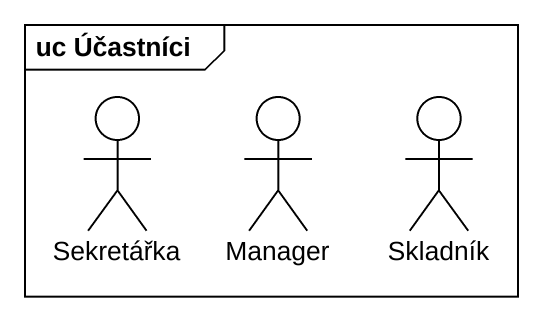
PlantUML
@startuml
mainframe uc Účastníci
actor Sekretářka
actor Manager
actor Skladník
@enduml
